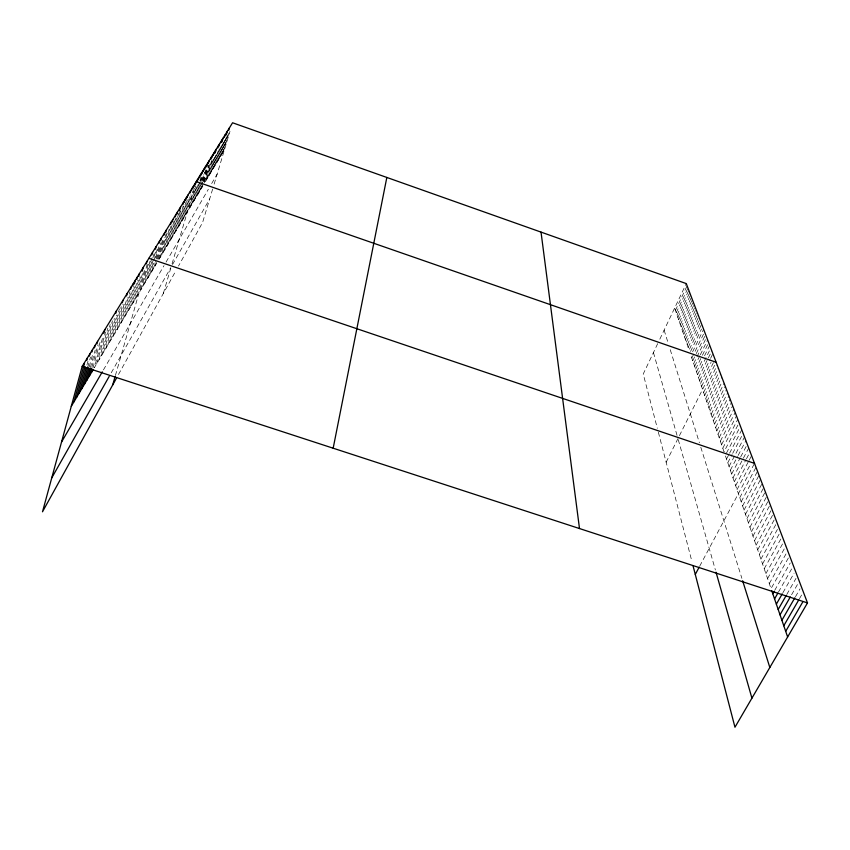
<?xml version="1.0" encoding="UTF-8"?>
<svg xmlns="http://www.w3.org/2000/svg" width="850" height="850" viewBox="0 0 850 850"><rect width="100%" height="100%" fill="white"/><g stroke="black" fill="none" stroke-linecap="round" stroke-linejoin="round"><path stroke-width="0.64" stroke-dasharray="4.25 3.19" d="M86.923 365.022L87.975 361.218M87.752 367.147L90.536 357.043M89.25 366.743L93.064 352.92M90.376 367.604L95.211 350.104M91.832 367.221L98.016 344.845M92.937 367.976L100.736 339.851M102.425 338.481L94.308 367.752L156.825 263.043M96.709 363.736L105.496 332.084M99.067 359.773L107.833 328.27M101.405 355.853L110.149 324.509M103.721 351.985L112.423 320.801M105.995 348.171L114.325 318.368M108.248 344.399L116.482 314.999M110.479 340.669L119.393 308.869M112.678 336.983L121.21 306.606M114.846 333.349L122.995 304.374M116.992 329.757L124.759 302.164M119.117 326.198L127.213 297.5M121.21 322.692L129.986 291.635M123.282 319.217L131.325 290.785M125.332 315.796L133.631 286.482M127.351 312.407L135.267 284.495M129.349 309.049L137.604 280.011M131.336 305.734L139.549 276.834M133.291 302.462L140.771 276.197M135.224 299.221L143.034 271.83M137.137 296.023L144.914 268.759M115.409 375.477L147.135 264.477M140.887 289.733L148.548 262.979M142.736 286.631L150.004 261.269M144.564 283.571L152.532 255.797M146.381 280.543L152.511 259.176M152.873 257.922L154.317 252.896M148.166 277.546L155.72 251.271M149.929 274.582L157.824 247.18M151.683 271.649L154.19 262.969M155.614 258.007L159.184 245.607M153.414 268.749L155.911 260.111M156.262 258.878L160.894 242.824M155.125 265.88L162.934 238.839M157.93 259.229L164.167 237.628M158.865 258.963L166.186 233.665M160.161 257.454L167.099 233.516M161.808 254.702L169.437 228.363M163.434 251.982L171.041 225.749M165.038 249.284L171.902 225.654M166.632 246.617L174.548 219.374M168.204 243.982L175.748 218.089M169.766 241.368L176.566 218.036M171.307 238.786L178.723 213.35M172.837 236.226L180.232 210.896M174.356 233.686L180.986 210.991M175.854 231.179L183.196 206.061M177.331 228.692L183.919 206.178M178.808 226.227L185.736 202.566M180.264 223.794L187.17 200.228M181.698 221.383L188.222 199.155M183.122 218.992L189.624 196.849M184.535 216.633L191.016 194.576M185.938 214.285L192.663 191.409M163.338 293.431L171.105 267.049M172.083 263.755L194.778 186.649M188.689 209.674L195.744 185.714M190.049 207.4L196.339 186.054M191.388 205.148L197.296 185.141M192.716 202.927L198.241 184.238M194.034 200.717L199.538 182.102M199.909 180.869L201.004 177.14M195.341 198.528L200.09 182.463M200.462 181.231L201.556 177.523M196.637 196.361L200.643 182.824M201.004 181.592L203.192 174.208M197.923 194.214L204.457 172.146M199.187 192.089L202.087 182.314M202.449 181.093L205.7 170.106M200.451 189.986L202.704 182.367M203.086 181.093L206.847 168.396M201.694 187.893L203.192 182.835M203.575 181.571L208.452 165.134M204.053 182.049L208.919 165.665M204.531 182.516L210.864 161.181M211.692 160.491L205.371 181.741L224.464 149.77M206.571 179.722L212.872 158.557M207.761 177.724L214.041 156.634M208.941 175.748L215.209 154.742M210.12 173.793L215.996 154.084M211.278 171.838L216.399 154.668M212.426 169.915L218.269 150.365M213.573 168.002L219.396 148.527M214.699 166.111L220.384 147.093M215.826 164.231L221.871 144.022M216.931 162.371L222.583 143.491M218.036 160.523L224.421 139.209M219.13 158.695L225.123 138.699M220.214 156.878L226.557 135.713M221.287 155.072L226.876 136.468M222.349 153.287L228.661 132.281M223.412 151.523L228.958 133.046M212.649 189.051L202.587 222.509L178.5 266.039M214.136 184.11L229.989 131.368M657.688 343.644L643.237 374L657.326 428.283M659.823 339.161L686.279 283.592M675.431 310.346L687.119 285.823M676.228 312.672L687.979 288.076M677.036 315.021L688.84 290.339M677.854 317.39L689.711 292.623M678.672 319.77L690.582 294.929M679.501 322.171L691.464 297.256M680.329 324.604L692.357 299.593M681.169 327.048L693.249 301.962M682.019 329.513L693.6 305.49M682.869 331.989L695.066 306.744M683.729 334.496L695.991 309.166M684.601 337.025L696.915 311.61M685.472 339.575L697.85 314.075M686.354 342.146L698.796 316.561M687.246 344.728L699.741 319.058M688.139 347.342L700.697 321.587M701.091 325.316L689.053 349.977L674.634 308.029M690.54 351.464L701.494 329.067M692.622 351.772L703.63 329.301M691.815 358.02L704.618 331.914M692.75 360.751L695.672 354.79M696.256 353.6L705.628 334.549M693.696 363.502L706.637 337.216M694.641 366.276L699.731 355.959M700.304 354.811L707.657 339.904M695.608 369.07L701.856 356.416M702.429 355.268L708.677 342.614M696.575 371.896L702.291 360.347M704.576 355.736L709.718 345.344M697.553 374.744L710.77 348.096M698.541 377.623L707.784 359.019M708.358 357.861L711.822 350.88M699.539 380.524L709.984 359.518M710.568 358.36L712.884 353.685M700.538 383.446L711.046 362.376M701.558 386.399L714.457 360.559M666.145 462.219L677.949 438.611M679.426 435.657L716.146 362.27M703.619 392.392L717.251 365.181M704.661 395.431L718.367 368.135M705.713 398.501L719.504 371.11M706.786 401.604L720.641 374.106M707.859 404.728L721.788 377.134M708.942 407.894L722.362 381.353M710.037 411.081L724.126 383.286M711.142 414.29L725.305 386.399M712.258 417.541L726.506 389.544M713.384 420.814L727.706 392.732M714.521 424.129L728.928 395.93M715.668 427.465L730.15 399.171M716.826 430.844L730.809 403.58M717.995 434.254L732.647 405.748M719.174 437.686L733.922 409.084M720.364 441.161L735.197 412.452M721.576 444.667L736.482 415.852M722.787 448.216L737.789 419.294M737.906 425.085L724.019 451.796L691.188 356.224M726.474 453.071L740.446 426.264M726.516 459.053L728.96 454.378M729.566 453.209L741.784 429.813M727.781 462.74L732.084 454.527M732.7 453.348L743.144 433.383M729.056 466.469L744.515 437.006M730.352 470.231L737.534 456.578M738.129 455.441L745.896 440.651M731.659 474.024L740.084 458.044M740.679 456.896L747.299 444.337M732.976 477.87L748.722 448.067M734.315 481.748L745.886 459.892M746.491 458.734L750.146 451.839M735.654 485.669L748.531 461.422M749.137 460.264L751.591 455.642M737.014 489.632L750.582 464.132M699.709 566.143L754.524 463.377M739.776 497.675L756.022 467.309M741.189 501.766L757.531 471.283M742.602 505.899L759.05 475.299M744.037 510.074L760.591 479.358M745.492 514.293L762.153 483.459M746.959 518.564L763.725 487.603M748.436 522.878L765.319 491.799M749.934 527.234L766.923 496.039M751.453 531.643L768.559 500.321M752.983 536.106L770.196 504.666M754.534 540.611L771.864 509.044M756.096 545.169L773.553 513.485M757.679 549.78L775.253 517.969M118.501 374.457L175.854 270.821M759.284 554.444L776.974 522.506M760.899 559.162L778.717 527.096M762.535 563.922L780.481 531.739M764.192 568.756L782.266 536.435M765.871 573.633L784.072 541.184M767.571 578.574L785.889 545.997M769.282 583.567L787.737 550.864M111.254 372.778L170.627 267.899M172.529 264.541L209.684 198.9M788.332 558.046L771.024 588.625L725.263 455.409M774.722 590.325L790.213 563.04M778.462 592.067L792.115 568.097M782.914 592.694L794.049 573.208M786.76 594.501L795.993 578.393M791.594 594.724L798.023 583.557M795.483 596.711L800.02 588.859M103.424 369.92L163.997 265.636M166.058 262.087L208.314 189.337M211.682 183.536L217.122 174.165M799.436 598.74L802.049 594.235M159.056 259.303L202.927 185.821M664.116 330.151L667.898 342.242M670.246 349.722L699.401 442.786M700.814 447.281L741.891 578.361M653.438 352.58L677.057 435.466M678.258 439.673L715.392 569.999M658.357 432.236L691.974 561.701"/><path stroke-width="1.27" d="M333.168 448.216L386.835 177.448M693.069 565.898L734.963 727.228L807.5 602.916L686.279 283.592L232.571 122.772L82.184 366.35L42.5 511.796L116.599 377.91M73.982 401.784L84.511 363.29M76.638 397.332L85.021 366.722M86.774 360.347L87.476 357.797M79.262 392.944L86.233 367.561M89.367 356.139L90.058 353.6M81.855 388.609L87.752 367.147M91.917 351.996L92.618 349.467M84.405 384.328L88.91 367.997M94.446 347.894L95.136 345.387M86.934 380.099L90.036 368.858M96.932 343.857L97.623 341.36M89.42 375.934L91.481 368.475M91.874 371.811L92.586 369.261M103.838 333.391L104.89 329.577M115.717 313.406L116.407 310.919M122.272 302.812L122.984 300.273M126.533 295.896L127.234 293.388M130.688 289.159L131.389 286.673M132.727 285.844L133.418 283.369M134.353 283.932L135.437 280.107M136.712 279.427L137.424 276.888M138.678 276.229L139.389 273.7M142.194 271.192L143.257 267.442M146.327 263.798L147.039 261.322M112.71 384.922L115.079 376.656M151.821 254.926L152.543 252.397M155.401 249.124L156.124 246.606M158.897 243.44L159.609 240.954M160.618 240.646L161.33 238.17M163.997 235.153L164.709 232.698M165.644 232.539L166.377 229.999M170.531 224.591L171.264 222.084M172.125 221.999L172.858 219.502M175.27 216.899L175.992 214.423M176.821 214.381L177.533 211.916M179.467 210.8L180.583 206.986M182.824 204.68L183.558 202.162M184.291 202.289L185.034 199.782M185.757 199.931L186.479 197.423M187.191 197.593L187.924 195.096M190.039 192.971L190.761 190.506M191.431 190.697L192.153 188.243M192.822 188.456L193.534 186.001M194.161 186.32L194.905 183.781M195.521 184.121L196.265 181.581L716.146 362.27M196.86 181.932L197.604 179.414M198.188 179.775L198.932 177.268M199.506 177.639L200.249 175.132M200.812 175.514L201.546 173.028M202.109 173.421L202.842 170.935M203.384 171.339L204.117 168.874M204.648 169.278L205.381 166.823M205.913 167.238L206.635 164.794M206.794 166.441L207.878 162.775M208.356 163.317L209.111 160.778M210.789 159.364L211.533 156.846M211.99 157.42L212.734 154.913M213.18 155.486L213.924 152.989M214.359 153.574L215.093 151.087M215.156 152.915L216.261 149.196M217.834 147.932L218.567 145.467M218.971 146.083L219.693 143.629M221.212 142.439L221.935 140.006M221.903 142.014L223.04 138.21M224.474 137.19L225.229 134.683M226.249 134.948L227.375 131.208M228.735 130.273L229.479 127.787M695.289 574.441L699.157 567.184M51.754 477.891L109.193 376.412M772.778 593.736L774.074 591.462M774.562 598.921L777.814 593.204M776.358 604.159L782.255 593.842M778.175 609.461L786.101 595.648M780.024 614.826L790.309 596.955M781.894 620.256L794.835 597.837M61.54 442.032L102.308 371.843M783.774 625.759L798.787 599.866M785.697 631.327L802.782 601.938M71.283 406.3L93.096 369.782M82.184 366.35L807.5 602.916M148.899 258.304L754.524 463.377M771.726 590.665L787.631 636.969M742.634 580.752L769.824 667.484M716.029 572.231L751.921 698.169M541.025 232.103L579.498 528.551"/></g></svg>
